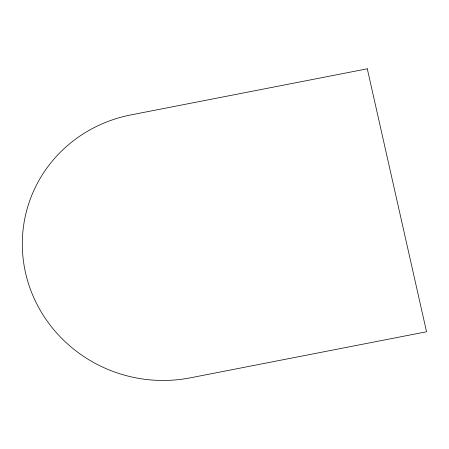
<?xml version="1.0" encoding="UTF-8"?>
<svg xmlns="http://www.w3.org/2000/svg" width="449" height="449" viewBox="0 0 449 449"><rect width="100%" height="100%" fill="white"/><g stroke="black" fill="none" stroke-linecap="round" stroke-linejoin="round"><path stroke-width="0.67" d="M367.293 68.809L130.945 114.899A138.606 133.74 15.4 0 0 25.514 272.711A138.606 133.74 15.4 0 0 190.202 377.856L426.55 331.766L367.293 68.809"/></g></svg>
